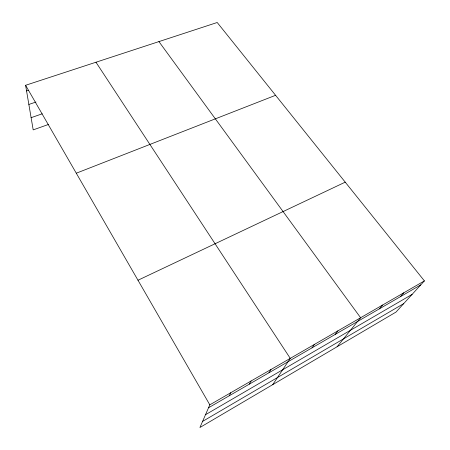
<?xml version="1.0" encoding="UTF-8"?>
<svg xmlns="http://www.w3.org/2000/svg" width="450" height="450" viewBox="0 0 450 450"><rect width="100%" height="100%" fill="white"/><g stroke="black" fill="none" stroke-linecap="round" stroke-linejoin="round"><path stroke-width="0.67" d="M424.401 280.896L209.812 404.837L199.929 427.5L395.989 312.086L424.401 280.896L217.209 22.5L25.599 85.286L33.188 129.887L48.488 124.448M229.219 395.786L230.76 392.738M249.345 384.131L251.134 380.97M268.937 372.786L270.962 369.517M272.745 384.632L290.267 358.369L95.968 62.229M311.985 347.861L314.505 344.368M335.166 334.44L337.939 330.834M337.089 346.759L360.613 317.739L158.923 41.597M379.327 308.869L382.556 305.061M400.376 296.679L403.808 292.787M202.584 421.408L403.712 303.609M205.509 414.709L412.127 294.368M208.536 407.762L420.784 284.867M137.981 280.238L345.229 182.154M76.281 173.205L275.58 95.299M31.106 117.675L42.227 113.811M28.856 104.445L35.977 102.026M26.556 90.917L28.552 90.259M25.599 85.286L209.812 404.837"/></g></svg>
